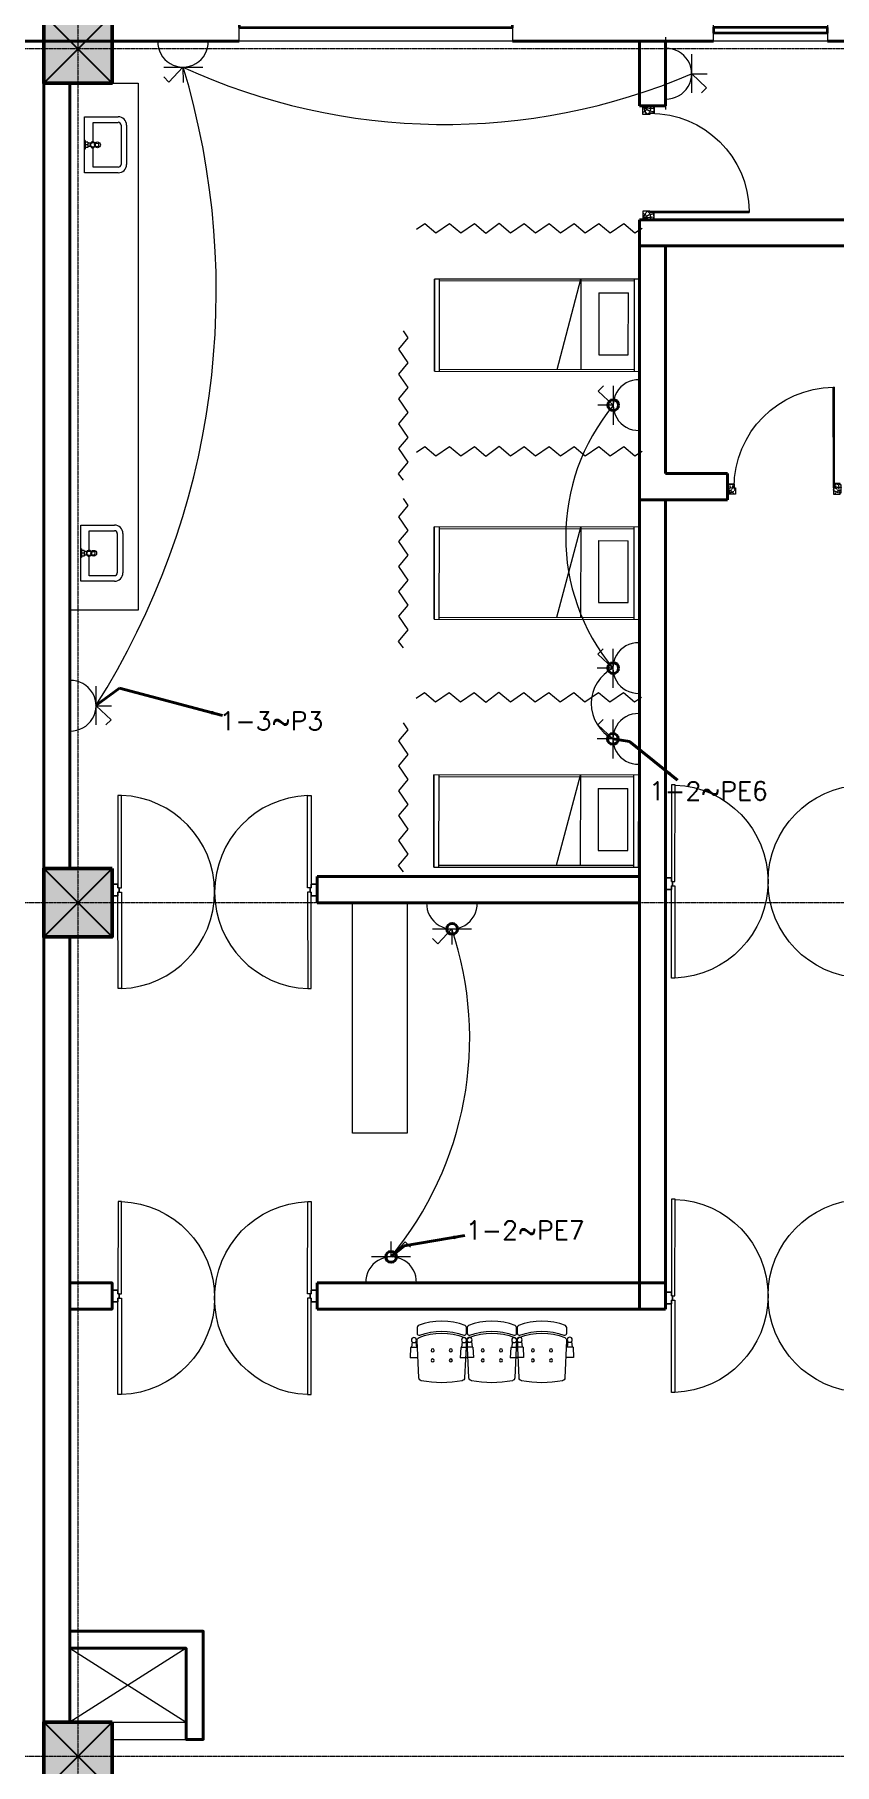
# Model space of a CAD drawing. Header units: millimetres. Extents: x 2390631 to 3136749, y 3674522 to 3929111.
# Drawn here: x 2529930 to 2536952, y 3828576 to 3843772 of the extents above; entities that cross this region are included whole.
import ezdxf

# ---------------------------------------------------------------- set-up
doc = ezdxf.new("R2010")
doc.units = ezdxf.units.MM
doc.header["$MEASUREMENT"] = 0
doc.linetypes.add('CENTER', pattern=[2, 1.25, -0.25, 0.25, -0.25])
doc.linetypes.add('DASHED', pattern=[0.75, 0.5, -0.25])
for name, color, linetype, lineweight in [('0newfurnture', 30, 'Continuous', 15), ('centreline', 52, 'CENTER', 5), ('Column-0.5', 14, 'Continuous', 50), ('door', 41, 'Continuous', 5), ('Door Opening-0.09', 253, 'Continuous', 9), ('Furniture Hospital-0.09', 44, 'Continuous', 9), ('Hatch', 9, 'Continuous', 9), ('hidden lines', 205, 'DASHED', 5), ('Power Sockets City supply', 141, 'Continuous', 13), ('Sill Level', 140, 'Continuous', 20), ('WALL 0.2', 7, 'Continuous', 20), ('wall 0.4', 7, 'Continuous', 40), ('WINDOW', 152, 'Continuous', 30), ('Windows Plan', 152, 'Continuous', 35)]:
    doc.layers.add(name, color=color, linetype=linetype, lineweight=lineweight)
doc.layers.add('Wires', color=1, linetype='Continuous')
doc.styles.add('romans', font='romans.shx')
doc.styles.get("Standard").update_dxf_attribs({"font": 'arial.ttf'})
doc.linetypes.add('ZIGZAG', pattern='A,0.0001,-0.2,[131,ltypeshp.shx,S=0.2,R=0,X=-0.2,Y=0],-0.4,[131,ltypeshp.shx,S=0.2,R=180,X=0.2,Y=0],-0.2', length=0.8001)
doc.dimstyles.get("Standard").update_dxf_attribs({"dimtxt": 500, "dimasz": 100, "dimexe": 100, "dimexo": 200, "dimgap": 0.09, "dimtad": 0, "dimtoh": 1, "dimdec": 0, "dimzin": 0, "dimdsep": 46, "dimtxsty": 'Standard', "dimblk": 'DOT', "dimcen": 0, "dimclrd": 256, "dimclre": 256, "dimclrt": 256, "dimadec": 0, "dimazin": 0, "dimtfac": 1, "dimtdec": 0, "dimtofl": 0, "dimtmove": 0, "dimatfit": 3, "dimfxl": 1, "dimtolj": 1, "dimtzin": 0, "dimlwd": -1, "dimlwe": -1, "dimarcsym": 1})

# ---------------------------------------------------------------- blocks, each defined once
blk = doc.blocks.new('2ft column')
at = {"layer": 'Hatch', "ltscale": 5}
h = blk.add_hatch(color=256, dxfattribs=at)
h.dxf.hatch_style = 1
h.paths.add_polyline_path([(2207385, 4176559), (2207985, 4176559), (2207985, 4175959), (2207385, 4175959)])
at = {"layer": 'Column-0.5', "ltscale": 5}
blk.add_lwpolyline([(2207385, 4176559), (2207985, 4176559), (2207985, 4175959), (2207385, 4175959)], close=True, dxfattribs=at)
at = {"layer": 'Defpoints', "ltscale": 5}
for points in [[(2207985, 4176559), (2207385, 4175959)], [(2207985, 4175959), (2207385, 4176559)]]:
    blk.add_lwpolyline(points, dxfattribs=at)
blk = doc.blocks.new('main grid')
at = {"layer": 'centreline', "ltscale": 5}
for p, q in [((2542161, 4018930), (2542161, 3976624)), ((2559988, 4011172), (2515645, 4011172)), ((2559988, 4003672), (2515645, 4003672)), ((2559388, 3996172), (2515045, 3996172)), ((2559988, 3996172), (2515645, 3996172))]:
    blk.add_line(p, q, dxfattribs=at)
at = {"layer": 'Hatch', "xscale": -1}
for p in [(4749846, -165087), (4749846, -172587), (4749846, -180087)]:
    blk.add_blockref('2ft column', p, dxfattribs=at)
blk = doc.blocks.new('MAIN DOOR')
at = {"layer": 'door', "ltscale": 1000}
for points in [[(2313.47, 188.53), (2347.4, 188.53), (2347.4, 187.28), (2313.47, 187.28)], [(2381.32, 188.53), (2348.88, 188.53), (2348.88, 187.28), (2381.32, 187.28)]]:
    blk.add_lwpolyline(points, close=True, dxfattribs=at)
for points in [[(2346.08, 190.6), (2346.08, 188.53)], [(2348.88, 188.12), (2347.4, 188.12), (2347.4, 188.53), (2346.08, 188.53), (2346.08, 190.6), (2350.2, 190.6)], [(2347.4, 188.12), (2348.88, 188.12), (2348.88, 188.53), (2350.2, 188.53), (2350.2, 190.6), (2346.08, 190.6)], [(2350.2, 190.6), (2350.2, 188.53)], [(2313.41, 120.66), (2347.33, 120.66), (2347.33, 121.91), (2313.41, 121.91), (2313.41, 120.66)], [(2381.26, 120.66), (2348.82, 120.66), (2348.82, 121.91), (2381.26, 121.91), (2381.26, 120.66)], [(2348.82, 121.07), (2347.33, 121.07), (2347.33, 120.66), (2346.01, 120.66), (2346.01, 118.6), (2350.14, 118.6)], [(2347.33, 121.07), (2348.82, 121.07), (2348.82, 120.66), (2350.14, 120.66), (2350.14, 118.6), (2346.01, 118.6)], [(2346.01, 118.6), (2346.01, 120.66)], [(2350.14, 118.6), (2350.14, 120.66)]]:
    blk.add_lwpolyline(points, dxfattribs=at)
at = {"layer": 'Door Opening-0.09', "ltscale": 1000}
for centre, radius, start, end in [((2347.4, 188.53), 33.94, 182.11678, 357.88255), ((2347.33, 120.66), 33.95, 2.11669, 177.88264)]:
    blk.add_arc(centre, radius, start, end, dxfattribs=at)
at = {"layer": 'WINDOW', "ltscale": 5}
blk.add_line((2350.14, 190.6), (2350.14, 190.6), dxfattribs=at)
blk = doc.blocks.new('BED')
at = {"layer": 'Furniture Hospital-0.09'}
for p, q in [((-2.12, 0.475), (-2.12, -0.475)), ((-2.12, -0.475), (-2.12, 0.475)), ((-0.008, 0.475), (-2.12, 0.475)), ((-2.07, 0.475), (-2.07, -0.475)), ((-0.058, 0.455), (-2.07, 0.455)), ((-0.855, -0.455), (-0.61, 0.475)), ((-0.61, 0.475), (-0.61, -0.455)), ((-0.058, -0.475), (-0.058, 0.475)), ((-0.008, -0.475), (-0.008, 0.475)), ((-0.425, 0.336), (-0.426, -0.303)), ((-0.425, 0.336), (-0.121, 0.336)), ((-0.121, -0.303), (-0.121, 0.336)), ((-0.426, -0.303), (-0.121, -0.303)), ((-2.12, -0.475), (-0.008, -0.475)), ((-2.07, -0.455), (-0.058, -0.455))]:
    blk.add_line(p, q, dxfattribs=at)
blk = doc.blocks.new('d1')
at = {"layer": 'door'}
for p, q in [((2442.75, 10745.72), (2408.32, 10745.72)), ((2442.75, 10746.15), (2408.33, 10746.15)), ((2408.33, 10746.15), (2408.33, 10745.72))]:
    blk.add_line(p, q, dxfattribs=at)
at = {"layer": 'door', "ltscale": 80}
for points in [[(2445, 10779.7), (2445, 10781.99), (2444.56, 10781.99), (2444.56, 10782.43), (2441.8, 10782.43), (2441.8, 10781.99), (2441.36, 10781.99), (2441.36, 10780.14), (2442.75, 10780.14), (2442.75, 10779.7)], [(2445, 10746.15), (2445, 10743.87), (2444.56, 10743.87), (2444.56, 10743.43), (2441.8, 10743.43), (2441.8, 10743.87), (2441.36, 10743.87), (2441.36, 10745.72), (2442.75, 10745.72), (2442.75, 10746.15)]]:
    blk.add_lwpolyline(points, close=True, dxfattribs=at)
at = {"layer": 'Door Opening-0.09', "ltscale": 80}
blk.add_arc((2442.75, 10745.72), 34.42, 90, 179.27403, dxfattribs=at)
at = {"layer": 'hidden lines'}
for centre, radius, start, end in [((2441.64, 10791.37), 9.82, 268.39858, 287.31577), ((2441.38, 10784.76), 4.22, 269.78991, 318.96751), ((2444.33, 10781.34), 2.81, 166.46517, 205.18019), ((2445.01, 10781.68), 2.48, 162.46714, 233.24176), ((2441.57, 10782.05), 3, 308.46813, 358.9527), ((2445.46, 10782.07), 1.81, 168.64751, 255.23191), ((2441.38, 10741.1), 4.22, 41.03249, 90.21009), ((2444.33, 10744.52), 2.81, 154.81981, 193.53483), ((2445.01, 10744.18), 2.48, 126.75824, 197.53286), ((2441.57, 10743.81), 3, 1.0473, 51.53187), ((2445.46, 10743.79), 1.81, 104.76809, 191.35249), ((2441.64, 10734.49), 9.82, 72.68423, 91.60142)]:
    blk.add_arc(centre, radius, start, end, dxfattribs=at)
blk = doc.blocks.new("door 3'3")
at = {"layer": 'door'}
for p, q in [((82769.36, -31237.4), (82769.36, -31203.37)), ((82769.84, -31203.37), (82769.36, -31203.37)), ((82769.84, -31237.4), (82769.84, -31203.37))]:
    blk.add_line(p, q, dxfattribs=at)
at = {"layer": 'door', "ltscale": 80}
for points in [[(82769.84, -31239.84), (82767.36, -31239.84), (82767.36, -31239.37), (82766.88, -31239.37), (82766.88, -31236.38), (82767.36, -31236.38), (82767.36, -31235.91), (82769.36, -31235.91), (82769.36, -31237.4), (82769.84, -31237.4)], [(82802.93, -31239.84), (82805.41, -31239.84), (82805.41, -31239.37), (82805.88, -31239.37), (82805.88, -31236.38), (82805.41, -31236.38), (82805.41, -31235.91), (82803.4, -31235.91), (82803.4, -31237.4), (82802.93, -31237.4)]]:
    blk.add_lwpolyline(points, close=True, dxfattribs=at)
blk.add_arc((82769.36, -31237.4), 34.04, 0, 89.20471, dxfattribs=at)
at = {"layer": 'Hatch'}
for centre, radius, start, end in [((82767.7, -31239.85), 2.68, 36.75824, 107.53286), ((82767.27, -31240.34), 1.96, 14.76809, 101.35249), ((82768.07, -31239.12), 3.04, 64.81981, 103.53483), ((82757.2, -31236.2), 10.64, 342.68423, 1.60142), ((82764.36, -31235.92), 4.57, 311.03249, 0.21009), ((82767.3, -31236.13), 3.25, 271.0473, 321.53187), ((82805.07, -31239.85), 2.68, 72.46714, 143.24176), ((82805.47, -31236.13), 3.25, 218.46813, 268.9527), ((82804.7, -31239.12), 3.04, 76.46517, 115.18019), ((82805.49, -31240.34), 1.96, 78.64751, 165.23191), ((82808.41, -31235.92), 4.57, 179.78991, 228.96751), ((82815.57, -31236.2), 10.64, 178.39858, 197.31577)]:
    blk.add_arc(centre, radius, start, end, dxfattribs=at)
blk = doc.blocks.new('TAP')
at = {"layer": 'Furniture Hospital-0.09', "linetype": 'Continuous'}
for p, q in [((0, 38), (0, -38)), ((5, 38), (0, 38)), ((5, 38), (5, -38)), ((30, 25), (5, 25)), ((30, 0), (5, 0)), ((30, 25), (30, -25)), ((56, 16), (30, 16)), ((51, 7), (48, 8)), ((59, 19), (57, 22)), ((73, 24), (73, 27)), ((88, 20), (89, 22)), ((97, 15), (125, 12)), ((97, 8), (100, 9)), ((5, -38), (0, -38)), ((30, -25), (5, -25)), ((56, -16), (30, -16)), ((51, -8), (48, -9)), ((60, -20), (58, -22)), ((74, -24), (74, -27)), ((88, -19), (90, -22)), ((97, -7), (100, -8)), ((97, -15), (125, -12))]:
    blk.add_line(p, q, dxfattribs=at)
for radius in [21.2, 19.7]:
    blk.add_circle((74, 0), radius, dxfattribs=at)
for centre, radius, start, end in [((74, 0), 27.2, 163.0512, 199.0512), ((74, 0), 24.2, 127.0512, 163.0512), ((74, 0), 27.2, 91.0512, 127.0512), ((74, 0), 24.2, 55.0512, 91.0512), ((74, 0), 27.2, 19.0512, 55.0512), ((74, 0), 24.2, 343.0512, 19.0512), ((95, 0), 32.6, 337.45, 22.55), ((74, 0), 24.2, 199.0512, 235.0512), ((74, 0), 27.2, 235.0512, 271.0512), ((74, 0), 24.2, 271.0512, 307.0512), ((74, 0), 27.2, 307.0512, 343.0512)]:
    blk.add_arc(centre, radius, start, end, dxfattribs=at)
blk = doc.blocks.new('bazin')
at = {"layer": '0newfurnture', "ltscale": 5}
for p, q in [((2434577, 4011590), (2435069, 4011590)), ((2434577, 4011295), (2434577, 4011590)), ((2434626, 4011295), (2434626, 4011516)), ((2434626, 4011516), (2434799, 4011516)), ((2434847, 4011516), (2435020, 4011516)), ((2435020, 4011516), (2435020, 4011295)), ((2435069, 4011590), (2435069, 4011295)), ((2434996, 4011270), (2434651, 4011270)), ((2434996, 4011221), (2434651, 4011221))]:
    blk.add_line(p, q, dxfattribs=at)
blk.add_circle((2434823, 4011477), 25.6, dxfattribs=at)
for centre, radius, start, end in [((2434651, 4011295), 73.8, 180, 270), ((2434651, 4011295), 24.6, 180, 270), ((2434996, 4011295), 73.8, 270, 0), ((2434996, 4011295), 24.6, 270, 0)]:
    blk.add_arc(centre, radius, start, end, dxfattribs=at)
at = {"layer": '0newfurnture', "ltscale": 5, "xscale": 0.9842520018725999, "yscale": 0.9842520018725999, "zscale": 0.9842520018725999, "rotation": 270}
blk.add_blockref('TAP', (2434823, 4011590), dxfattribs=at)
blk = doc.blocks.new('BANCAS')
at = {"layer": 'Furniture Hospital-0.09'}
for p, q in [((-0.236, -0.247), (-0.314, -0.247)), ((-0.309, -0.347), (-0.314, -0.247)), ((0.314, -0.25), (0.236, -0.25)), ((0.309, -0.35), (0.314, -0.25)), ((-0.241, -0.347), (-0.309, -0.347)), ((-0.294, -0.405), (-0.3, -0.347)), ((-0.256, -0.405), (-0.25, -0.347)), ((0.309, -0.35), (0.241, -0.35)), ((0.256, -0.409), (0.25, -0.35)), ((0.294, -0.409), (0.3, -0.35))]:
    blk.add_line(p, q, dxfattribs=at)
blk.add_lwpolyline([(0.227, -0.048, 0.346546), (0.203, -0.019, 0.095695), (-0.203, -0.019, 0.346546), (-0.227, -0.048), (-0.244, -0.417, 0.318973), (-0.225, -0.447, 0.193005), (0.225, -0.447, 0.318973), (0.244, -0.417)], format="xyb", close=True, dxfattribs=at)
blk.add_lwpolyline([(-0.245, -0.522), (-0.245, -0.489, -0.522832), (-0.218, -0.471, 0.18), (0.218, -0.471, -0.522832), (0.245, -0.489), (0.245, -0.547, -0.306573), (0.232, -0.565, -0.192782), (-0.232, -0.565, -0.306573), (-0.245, -0.547), (-0.245, -0.504)], format="xyb", dxfattribs=at)
for centre, radius in [((-0.09, -0.22), 0.015), ((-0.09, -0.32), 0.015), ((0.09, -0.22), 0.015), ((0.09, -0.32), 0.015), ((-0.275, -0.422), 0.025), ((0.275, -0.425), 0.025)]:
    blk.add_circle(centre, radius, dxfattribs=at)
blk = doc.blocks.new('A$C72AE6952')
at = {"ltscale": 20, "xscale": 800, "yscale": 800, "zscale": 800, "row_count": 1, "column_count": 3, "row_spacing": 0, "column_spacing": 440.0000000000001}
blk.add_blockref('BANCAS', (-440, 0), dxfattribs=at)
blk = doc.blocks.new('w1')
at = {"layer": 'Sill Level'}
blk.add_lwpolyline([(2460641, 3827503), (2460641, 3825103), (2460401, 3825103), (2460401, 3827503)], close=True, dxfattribs=at)
at = {"layer": 'Windows Plan'}
blk.add_lwpolyline([(2460521, 3825103), (2460521, 3827503), (2460473, 3827503), (2460473, 3825103)], close=True, dxfattribs=at)
blk = doc.blocks.new('v1')
at = {"layer": 'Sill Level'}
blk.add_lwpolyline([(2446591, 3818940), (2447591, 3818940), (2447591, 3818700), (2446591, 3818700)], close=True, dxfattribs=at)
at = {"layer": 'Windows Plan'}
blk.add_lwpolyline([(2447591, 3818820), (2446591, 3818820), (2446591, 3818772), (2447591, 3818772)], close=True, dxfattribs=at)
blk = doc.blocks.new('15A N soc')
at = {"layer": 'Power Sockets City supply', "color": 244, "lineweight": 13, "true_color": 0x991b1e}
for p, q in [((52222.5612, 99516.2064), (52222.5611, 99516.2603)), ((52222.5612, 99516.2064), (52222.6099, 99516.2585)), ((52222.6099, 99516.2585), (52222.6282, 99516.2401)), ((52222.6282, 99516.2064), (52222.4926, 99516.2064)), ((52222.4338, 99516.1156), (52222.6863, 99516.1156))]:
    blk.add_line(p, q, dxfattribs=at)
blk.add_arc((52222.5612, 99516.1182), 0.0881, 358.32, 181.68, dxfattribs=at)
blk = doc.blocks.new('_Dot')
at = {"color": 0, "linetype": 'ByBlock', "lineweight": -2}
blk.add_line((-0.5, 0), (-1, 0), dxfattribs=at)
at = {"color": 0, "linetype": 'ByBlock', "lineweight": -3, "const_width": 0.5}
blk.add_lwpolyline([(-0.25, 0, 1), (0.25, 0, 1)], format="xyb", close=True, dxfattribs=at)

msp = doc.modelspace()

# ---------------------------------------------------------------- linework, layer by layer
at = {"layer": '0newfurnture', "ltscale": 5}
msp.add_lwpolyline([(2530240, 3838716), (2530240, 3843346), (2530840, 3843346), (2530840, 3838716)], close=True, dxfattribs=at)
at = {"layer": 'Furniture Hospital-0.09'}
msp.add_lwpolyline([(2532722, 3836145), (2533200, 3836145), (2533200, 3834122), (2532722, 3834122)], close=True, dxfattribs=at)
at = {"layer": 'Hatch', "ltscale": 5}
for points in [[(2531260, 3829596), (2530240, 3828946)], [(2530240, 3829596), (2531260, 3828946)]]:
    msp.add_lwpolyline(points, dxfattribs=at)
at = {"layer": 'WALL 0.2', "ltscale": 5}
for points in [[(2530610, 3828946), (2531260, 3828946)], [(2530610, 3828796), (2531260, 3828796)]]:
    msp.add_lwpolyline(points, dxfattribs=at)
at = {"layer": 'wall 0.4', "ltscale": 5}
for p, q in [((2528960, 3843716), (2531725, 3843716)), ((2534125, 3843716), (2535892, 3843716)), ((2535240, 3843146), (2535240, 3843716)), ((2535470, 3843716), (2535470, 3843146)), ((2536892, 3843716), (2541480, 3843716)), ((2530010, 3843346), (2530010, 3836446)), ((2530240, 3843346), (2530240, 3836446)), ((2530240, 3843346), (2530240, 3837716)), ((2535470, 3842146), (2535240, 3842146)), ((2535240, 3841916), (2535240, 3842146)), ((2535240, 3839686), (2535240, 3841916)), ((2535240, 3841916), (2535470, 3841916)), ((2540034, 3841916), (2535240, 3841916)), ((2535470, 3841916), (2535470, 3839916)), ((2535470, 3839916), (2536013, 3839916)), ((2535240, 3839516), (2535240, 3839686)), ((2535240, 3839686), (2535470, 3839686)), ((2536013, 3839686), (2535240, 3839686)), ((2535470, 3839686), (2535470, 3832576)), ((2535240, 3832576), (2535240, 3839516)), ((2530240, 3837486), (2530240, 3836446)), ((2535240, 3836375), (2532410, 3836375)), ((2532410, 3836145), (2532410, 3836375)), ((2532410, 3836145), (2535240, 3836145)), ((2530010, 3828946), (2530010, 3835846)), ((2530240, 3828946), (2530240, 3835846)), ((2532410, 3832806), (2532410, 3832576))]:
    msp.add_line(p, q, dxfattribs=at)
for points in [[(2530010, 3843346), (2530010, 3836446)], [(2535240, 3843146), (2535470, 3843146)], [(2535470, 3842146), (2540264, 3842146), (2540264, 3841916)], [(2536013, 3839686), (2536013, 3839916)], [(2530240, 3832576), (2530610, 3832576), (2530610, 3832806), (2530240, 3832806)], [(2535470, 3832806), (2532410, 3832806)], [(2535470, 3832576), (2532410, 3832576)], [(2530240, 3829596), (2531260, 3829596), (2531260, 3828796), (2531410, 3828796), (2531410, 3829746), (2530240, 3829746)]]:
    msp.add_lwpolyline(points, dxfattribs=at)
at = {"layer": 'wall 0.4', "color": 3, "ltscale": 5}
for centre in [(2535010, 3840517), (2535010, 3838207), (2535007, 3837585), (2533596, 3835916), (2533060, 3833035)]:
    msp.add_circle(centre, 47.6, dxfattribs=at)
at = {"layer": 'WINDOW', "linetype": 'ZIGZAG', "lineweight": 20, "ltscale": 0.5}
for points in [[(2533283, 3842063), (2533355, 3842113), (2533454, 3842030), (2533574, 3842113), (2533672, 3842030), (2533792, 3842113), (2533893, 3842027), (2534008, 3842115), (2534109, 3842030), (2534229, 3842113), (2534328, 3842030), (2534447, 3842113), (2534546, 3842030), (2534666, 3842113), (2534764, 3842030), (2534884, 3842113), (2534983, 3842030), (2535103, 3842113), (2535201, 3842030), (2535263, 3842072)], [(2533169, 3839858), (2533126, 3839914), (2533211, 3840015), (2533128, 3840135), (2533211, 3840234), (2533128, 3840354), (2533211, 3840452), (2533128, 3840572), (2533211, 3840671), (2533128, 3840790), (2533211, 3840889), (2533128, 3841009), (2533211, 3841107), (2533169, 3841169)], [(2533283, 3840104), (2533355, 3840154), (2533454, 3840071), (2533574, 3840154), (2533672, 3840071), (2533792, 3840154), (2533893, 3840069), (2534008, 3840156), (2534109, 3840071), (2534229, 3840154), (2534328, 3840071), (2534447, 3840154), (2534546, 3840071), (2534666, 3840154), (2534764, 3840071), (2534884, 3840154), (2534983, 3840071), (2535103, 3840154), (2535201, 3840071), (2535263, 3840114)], [(2533169, 3838386), (2533126, 3838442), (2533211, 3838543), (2533128, 3838663), (2533211, 3838761), (2533128, 3838881), (2533211, 3838980), (2533128, 3839099), (2533211, 3839198), (2533128, 3839318), (2533211, 3839416), (2533128, 3839536), (2533211, 3839635), (2533169, 3839696)], [(2533280, 3837943), (2533353, 3837993), (2533451, 3837910), (2533571, 3837993), (2533670, 3837910), (2533790, 3837993), (2533891, 3837908), (2534006, 3837995), (2534107, 3837910), (2534226, 3837993), (2534325, 3837910), (2534445, 3837993), (2534543, 3837910), (2534663, 3837993), (2534762, 3837910), (2534881, 3837993), (2534980, 3837910), (2535100, 3837993), (2535198, 3837910), (2535260, 3837953)], [(2533169, 3836416), (2533126, 3836472), (2533211, 3836573), (2533128, 3836693), (2533211, 3836792), (2533128, 3836911), (2533211, 3837010), (2533128, 3837130), (2533211, 3837228), (2533128, 3837348), (2533211, 3837447), (2533128, 3837567), (2533211, 3837665), (2533169, 3837727)]]:
    msp.add_lwpolyline(points, dxfattribs=at)
at = {"layer": 'Wires', "color": 2, "lineweight": 9}
for centre, radius, start, end in [((2524721, 3841520), 6804, 327.6434, 16.8033), ((2533532, 3848479), 5496, 245.2655, 293.2198)]:
    msp.add_arc(centre, radius, start, end, dxfattribs=at)
at = {"layer": 'Wires', "color": 5, "lineweight": 9}
for centre, radius, start, end in [((2536404, 3839359), 1811, 140.3423, 219.5218), ((2535165, 3837895), 348, 116.4764, 243.0192), ((2530736, 3834957), 3014, 320.3897, 18.563)]:
    msp.add_arc(centre, radius, start, end, dxfattribs=at)

# ---------------------------------------------------------------- block references
at = {"layer": '0newfurnture', "rotation": 90}
for p in [(6541959, 1407981), (6541926, 1404393)]:
    msp.add_blockref('bazin', p, dxfattribs=at)
at = {"layer": 'Door Opening-0.09'}
for name, p, xscale, yscale, zscale, rotation in [("door 3'3", (3335202, 1719507), -25.64102901525867, 25.64102901525867, 25.64102901525867, 269.970605998087), ('d1', (2812449, 3902587), -25.64102998076803, 25.64102998076803, 25.64102998076803, 90.03333511425912), ('MAIN DOOR', (2535426, 3777559), 24.99999476308163, 24.99999476308163, 24.99999476308163, 90.04973591480129), ('MAIN DOOR', (2540285, 3895013), -24.99999476308163, 24.99999476308163, 24.99999476308163, 89.95085157849962), ('MAIN DOOR', (2540285, 3891373), -24.99999476308163, 24.99999476308163, 24.99999476308163, 89.95085157849962), ('MAIN DOOR', (2527594, 3773992), -24.99999476308163, 24.99999476308163, 24.99999476308163, 269.9502640851987)]:
    msp.add_blockref(name, p, dxfattribs=dict(at, xscale=xscale, yscale=yscale, zscale=zscale, rotation=rotation))
at = {"layer": 'Furniture Hospital-0.09'}
for name, p, xscale, yscale, zscale, rotation in [('BED', (2535246, 3841218), 851.8518518849082, 851.8518518849082, 851.8518518849082, 359.928029514683), ('BED', (2535244, 3839040), 851.8518518849082, 851.8518518849082, 851.8518518849082, 359.928029514683), ('BED', (2535241, 3836862), 851.8518518849082, 851.8518518849082, 851.8518518849082, 359.928029514683), ('A$C72AE6952', (2533992, 3831930), -1.107692350907673, 1.107692350907673, 1.107692306891935, 180)]:
    msp.add_blockref(name, p, dxfattribs=dict(at, xscale=xscale, yscale=yscale, zscale=zscale, rotation=rotation))
at = {"layer": 'Power Sockets City supply', "lineweight": 0, "xscale": 2523.339306174504, "yscale": 2523.339306174504, "zscale": 2523.339306174504}
for p, rotation in [((-248577456, 135618670), 270.0000000000001), ((134306474, 254956642), 180), ((253648165, -127934724), 90), ((253648162, -127937034), 90), ((-248582686, 135613118), 270.0000000000001), ((253648162, -127937656), 90), ((134308835, 254949071), 180)]:
    msp.add_blockref('15A N soc', p, dxfattribs=dict(at, rotation=rotation))
msp.add_blockref('15A N soc', (-129242181, -247280120), dxfattribs=at)
at = {"layer": 'wall 0.4'}
for name, p in [('main grid', (-11851, -167526)), ('v1', (89300, 25016))]:
    msp.add_blockref(name, p, dxfattribs=at)
at = {"layer": 'wall 0.4', "rotation": 270}
msp.add_blockref('w1', (-1293378, 6304357), dxfattribs=at)

# ---------------------------------------------------------------- texts
at = {"layer": 'wall 0.4', "color": 5, "ltscale": 5, "style": 'romans'}
for s, p in [('1-2~PE6', (2535324, 3837047)), ('1-2~PE7', (2533715, 3833188))]:
    msp.add_text(s, height=162.3, dxfattribs=at).set_placement(p)
at = {"layer": 'Wires', "color": 2, "lineweight": 9, "style": 'romans'}
msp.add_text('1-3~P3', height=162.3, dxfattribs=at).set_placement((2531552, 3837662))

# ---------------------------------------------------------------- leaders
at = {"layer": 'wall 0.4', "ltscale": 5}
for points, override in [([(2531579, 3837791), (2530675, 3838032), (2530467, 3837878)], {"dimgap": 0.09, "dimtad": 0, "dimfxl": 500, "dimfxlon": 1}), ([(2535574, 3837224), (2535153, 3837563), (2535007, 3837585)], {"dimfxl": 500, "dimfxlon": 1}), ([(2533707, 3833222), (2533174, 3833131), (2533060, 3833037)], {"dimfxl": 500, "dimfxlon": 1})]:
    msp.add_leader(points, dimstyle='Standard', override=override, dxfattribs=at)

doc.saveas('drawing.dxf')
